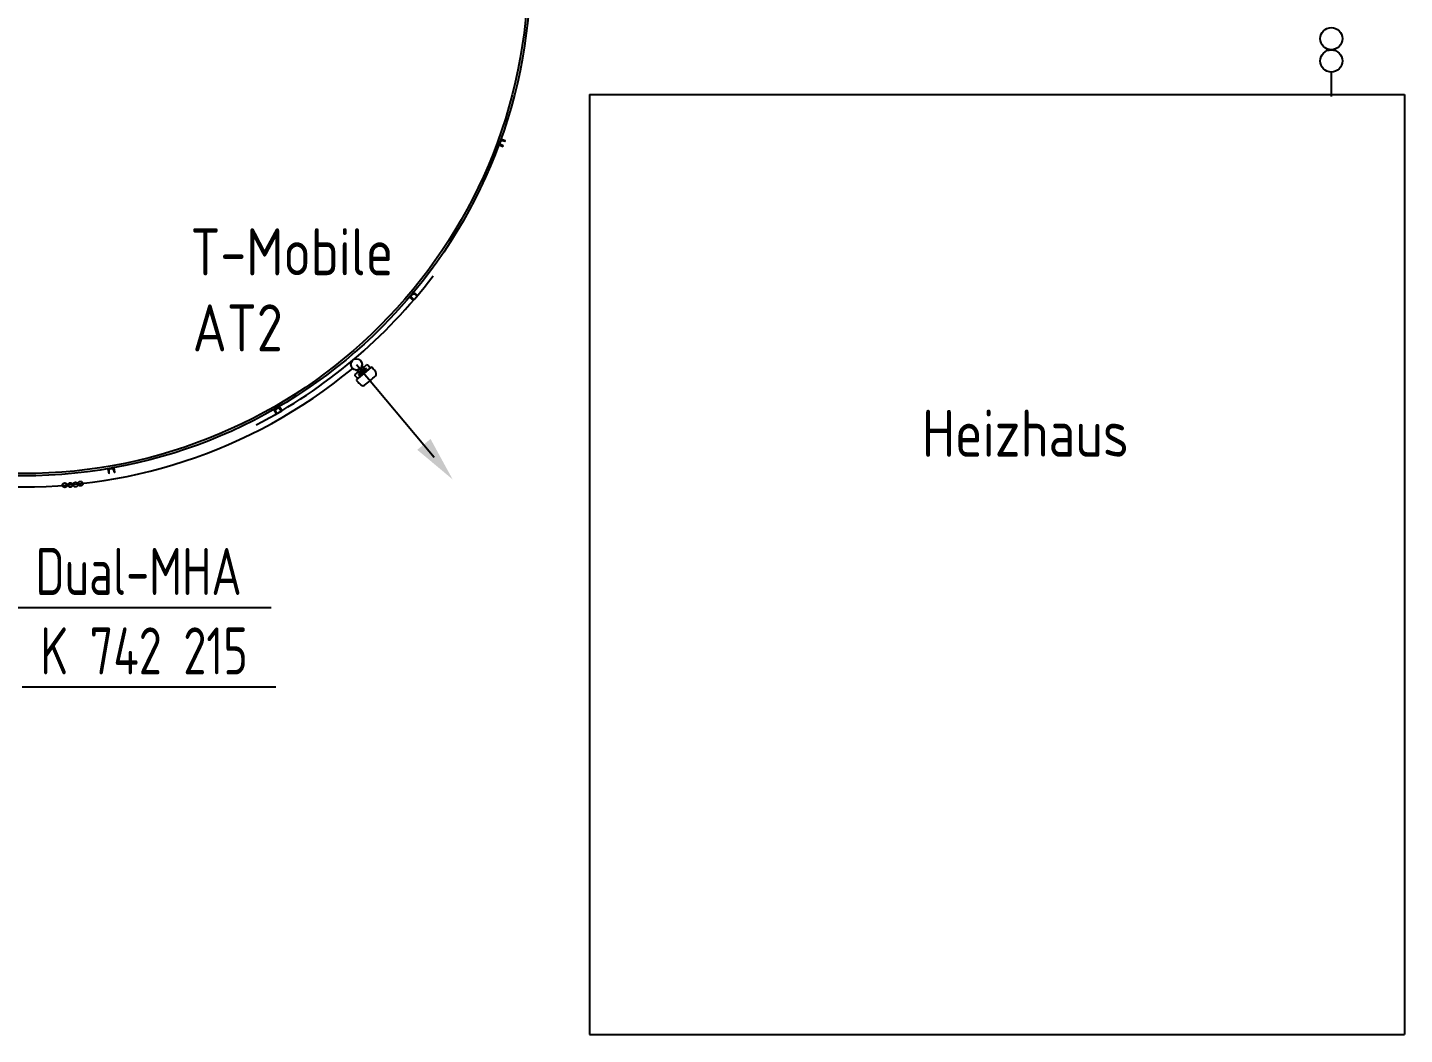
# Model space of a CAD drawing. Header units: millimetres. Extents: x -139278 to 641613, y -260926 to 217780.
# Drawn here: x 145400 to 156383, y -89134 to -81100 of the extents above; entities that cross this region are included whole.
import ezdxf
from ezdxf.enums import TextEntityAlignment as Align

# ---------------------------------------------------------------- set-up
doc = ezdxf.new("R2010")
doc.units = ezdxf.units.MM
doc.layers.add('10_30_Sektorantenne_MHA', color=21, linetype='Continuous', lineweight=25)
doc.layers.add('70_T-Mobile', color=220, linetype='Continuous', lineweight=25)
doc.styles.add('ISOCP', font='ISOCP', dxfattribs={"width": 0.9})

msp = doc.modelspace()

# ---------------------------------------------------------------- linework, layer by layer
for p, q in [((155799.371, -81455.458), (155799.371, -81649.96)), ((149883.062, -81634.32), (149883.062, -89134.32)), ((149883.062, -81634.32), (156383.062, -81634.32)), ((156383.062, -81634.32), (156383.062, -89134.32)), ((149883.062, -89134.32), (156383.062, -89134.32))]:
    msp.add_line(p, q)
for points in [[(149193.63, -82050.125), (149194.28, -82048.341, 0.379309118), (149192.575, -82044.023), (149171.16, -82033.379, -0.379309118), (149167.751, -82024.743), (149174.591, -82005.949, -0.379309118), (149182.754, -82001.525), (149206, -82007.137, 0.379309118), (149210.082, -82004.925), (149210.731, -82003.141), (149175.023, -81990.144), (149157.922, -82037.128)], [(148476.498, -83274.87), (148477.718, -83273.416, 0.379309118), (148477.593, -83268.775), (148461.11, -83251.449, -0.379309118), (148460.86, -83242.168), (148473.716, -83226.847, -0.379309118), (148482.9, -83225.481), (148502.825, -83238.705, 0.379309118), (148507.417, -83238.022), (148508.637, -83236.568), (148479.527, -83212.142), (148447.388, -83250.444)], [(147383.726, -84180.48), (147385.37, -84179.531, 0.379309118), (147386.84, -84175.127), (147377.277, -84153.209, -0.379309118), (147380.217, -84144.402), (147397.537, -84134.402, -0.379309118), (147406.634, -84136.26), (147420.835, -84155.501, 0.379309118), (147425.383, -84156.43), (147427.027, -84155.48), (147408.027, -84122.571), (147364.726, -84147.571)], [(146047.12, -84657.726), (146048.99, -84657.396, 0.379309118), (146051.877, -84653.761), (146050.387, -84629.893, -0.379309118), (146056.162, -84622.622), (146075.858, -84619.149, -0.379309118), (146083.771, -84624.007), (146090.534, -84646.944, 0.379309118), (146094.49, -84649.373), (146096.36, -84649.043), (146089.762, -84611.621), (146040.521, -84620.303)]]:
    msp.add_lwpolyline(points, format="xyb", close=True)
for centre, radius in [((145362.127, -80628.968), 4048.5), ((145362.127, -80628.968), 4030.5), ((155799.371, -81189.116), 88.781), ((155799.371, -81366.677), 88.781), ((145696.514, -84752.007), 18.258), ((145741.321, -84750.099), 18.258), ((145782.544, -84747.05), 18.258), ((145822.633, -84739.499), 18.258)]:
    msp.add_circle(centre, radius)
at = {"ltscale": 4}
msp.add_arc((145362.127, -80628.968), 4136.576, 141.1603809, 309.4979633, dxfattribs=at)
at = {"layer": '10_30_Sektorantenne_MHA'}
for p, q in [((145319.269, -85727.161), (147342.739, -85727.161)), ((145357.28, -86361.265), (147380.75, -86361.265))]:
    msp.add_line(p, q, dxfattribs=at)
at = {"layer": '70_T-Mobile'}
for p, q in [((148023.528, -83788.449), (148643.593, -84527.414)), ((148067.742, -83802.061), (148090.181, -83828.635)), ((148069.237, -83790.201), (148069.637, -83790.217)), ((148069.923, -83801.544), (148091.709, -83827.345)), ((148080.215, -83813.152), (148104.31, -83792.806)), ((148113.544, -83793.585), (148104.31, -83792.806)), ((148133.216, -83816.883), (148113.544, -83793.585)), ((148013.509, -83878.053), (148014.288, -83868.82)), ((148033.181, -83901.351), (148013.509, -83878.053)), ((148014.288, -83868.82), (148038.383, -83848.474)), ((148017.597, -83833.806), (148017.545, -83834.203)), ((148025.399, -83909.188), (148083.815, -83859.847)), ((148028.664, -83836.383), (148050.45, -83862.183)), ((148029.539, -83834.319), (148051.978, -83860.893)), ((148033.181, -83901.351), (148133.216, -83816.883)), ((148038.383, -83848.474), (148050.164, -83862.425)), ((148039.408, -83846.006), (148044.953, -83841.324)), ((148050.164, -83862.425), (148041.744, -83869.535)), ((148081.645, -83818.527), (148043.443, -83850.785)), ((148101.994, -83826.513), (148045.615, -83874.119)), ((148086.566, -83824.355), (148048.364, -83856.612)), ((148091.709, -83827.345), (148050.45, -83862.183)), ((148077.61, -83813.748), (148072.065, -83818.431)), ((148080.215, -83813.152), (148091.995, -83827.103)), ((148083.815, -83859.847), (148142.231, -83810.506)), ((148098.123, -83821.929), (148091.995, -83827.103)), ((148148.713, -83811.052), (148160.359, -83824.839)), ((148024.853, -83915.67), (148036.499, -83929.458))]:
    msp.add_line(p, q, dxfattribs=at)
msp.add_circle((148023.528, -83788.449), 44.45, dxfattribs=at)
msp.add_circle((148023.528, -83788.449), 44.45, dxfattribs=at)
for centre, radius, start, end in [((145285.186, -80537.632), 4206, 297.4408896, 322.7752869), ((148070.034, -83800.126), 3, 165.9055247, 220.1772693), ((148023.528, -83788.449), 44.95, 345.9055247, 356.8028571), ((148069.207, -83791.001), 0.8, 87.8048016, 176.8028571), ((148072.215, -83799.609), 3, 167.0901944, 220.1772693), ((148023.528, -83788.449), 46.95, 347.0901944, 356.8115422), ((148069.606, -83791.016), 0.8, 356.8115422, 87.8048016), ((148018.338, -83834.306), 0.8, 172.549737, 263.5429964), ((148018.39, -83833.91), 0.8, 83.5516815, 172.549737), ((148023.528, -83788.449), 46.95, 263.5429964, 273.2643442), ((148023.528, -83788.449), 44.95, 263.5516815, 274.4490139), ((148028.367, -83912.702), 4.6, 130.1859955, 220.1859955), ((148026.372, -83838.318), 3, 40.1772693, 93.2643442), ((148027.247, -83836.255), 3, 40.1772693, 94.4490139), ((148043.679, -83871.827), 3, 130.1772693, 220.1772693), ((148043.679, -83871.827), 3, 220.1772693, 310.1772693), ((148044.29, -83813.038), 28.294, 271.3425526, 349.011986), ((148100.058, -83824.221), 3, 40.1772693, 130.1772693), ((148100.058, -83824.221), 3, 310.1772693, 40.1772693), ((147322.331, -82958.305), 1255.9, 310.1859955, 312.8389315), ((148145.199, -83814.02), 4.6, 40.1859955, 130.1859955), ((148082.971, -83893.716), 103.6, 18.8052305, 41.6697515), ((148164.096, -83866.091), 17.9, 312.8389315, 18.8052305), ((148117.349, -83864.679), 103.6, 218.7022395, 241.5667605), ((148076.544, -83940.041), 17.9, 241.5667605, 307.5330595), ((147322.331, -82958.305), 1255.9, 307.5330595, 310.1859955)]:
    msp.add_arc(centre, radius, start, end, dxfattribs=at)
msp.add_solid([(148614.201, -84382.773), (148790.736, -84705.986), (148508.413, -84469.5)], dxfattribs=at)

# ---------------------------------------------------------------- texts
at = {"style": 'ISOCP', "width": 0.9}
msp.add_text('Heizhaus', height=375, dxfattribs=at).set_placement((152535.07, -84637.356), align=Align.BOTTOM_LEFT)
at = {"layer": '10_30_Sektorantenne_MHA', "style": 'ISOCP', "width": 0.8}
for s, p in [('Dual-MHA', (145463.343, -85627.415)), ('K 742 215', (145501.353, -86261.52))]:
    msp.add_text(s, height=375, dxfattribs=at).set_placement(p)
at = {"layer": '70_T-Mobile', "style": 'ISOCP', "width": 0.9}
for s, p in [('T-Mobile', (146699.017, -83189.9)), ('AT2', (146716.611, -83796.53))]:
    msp.add_text(s, height=375, dxfattribs=at).set_placement(p, align=Align.BOTTOM_LEFT)

doc.saveas('drawing.dxf')
